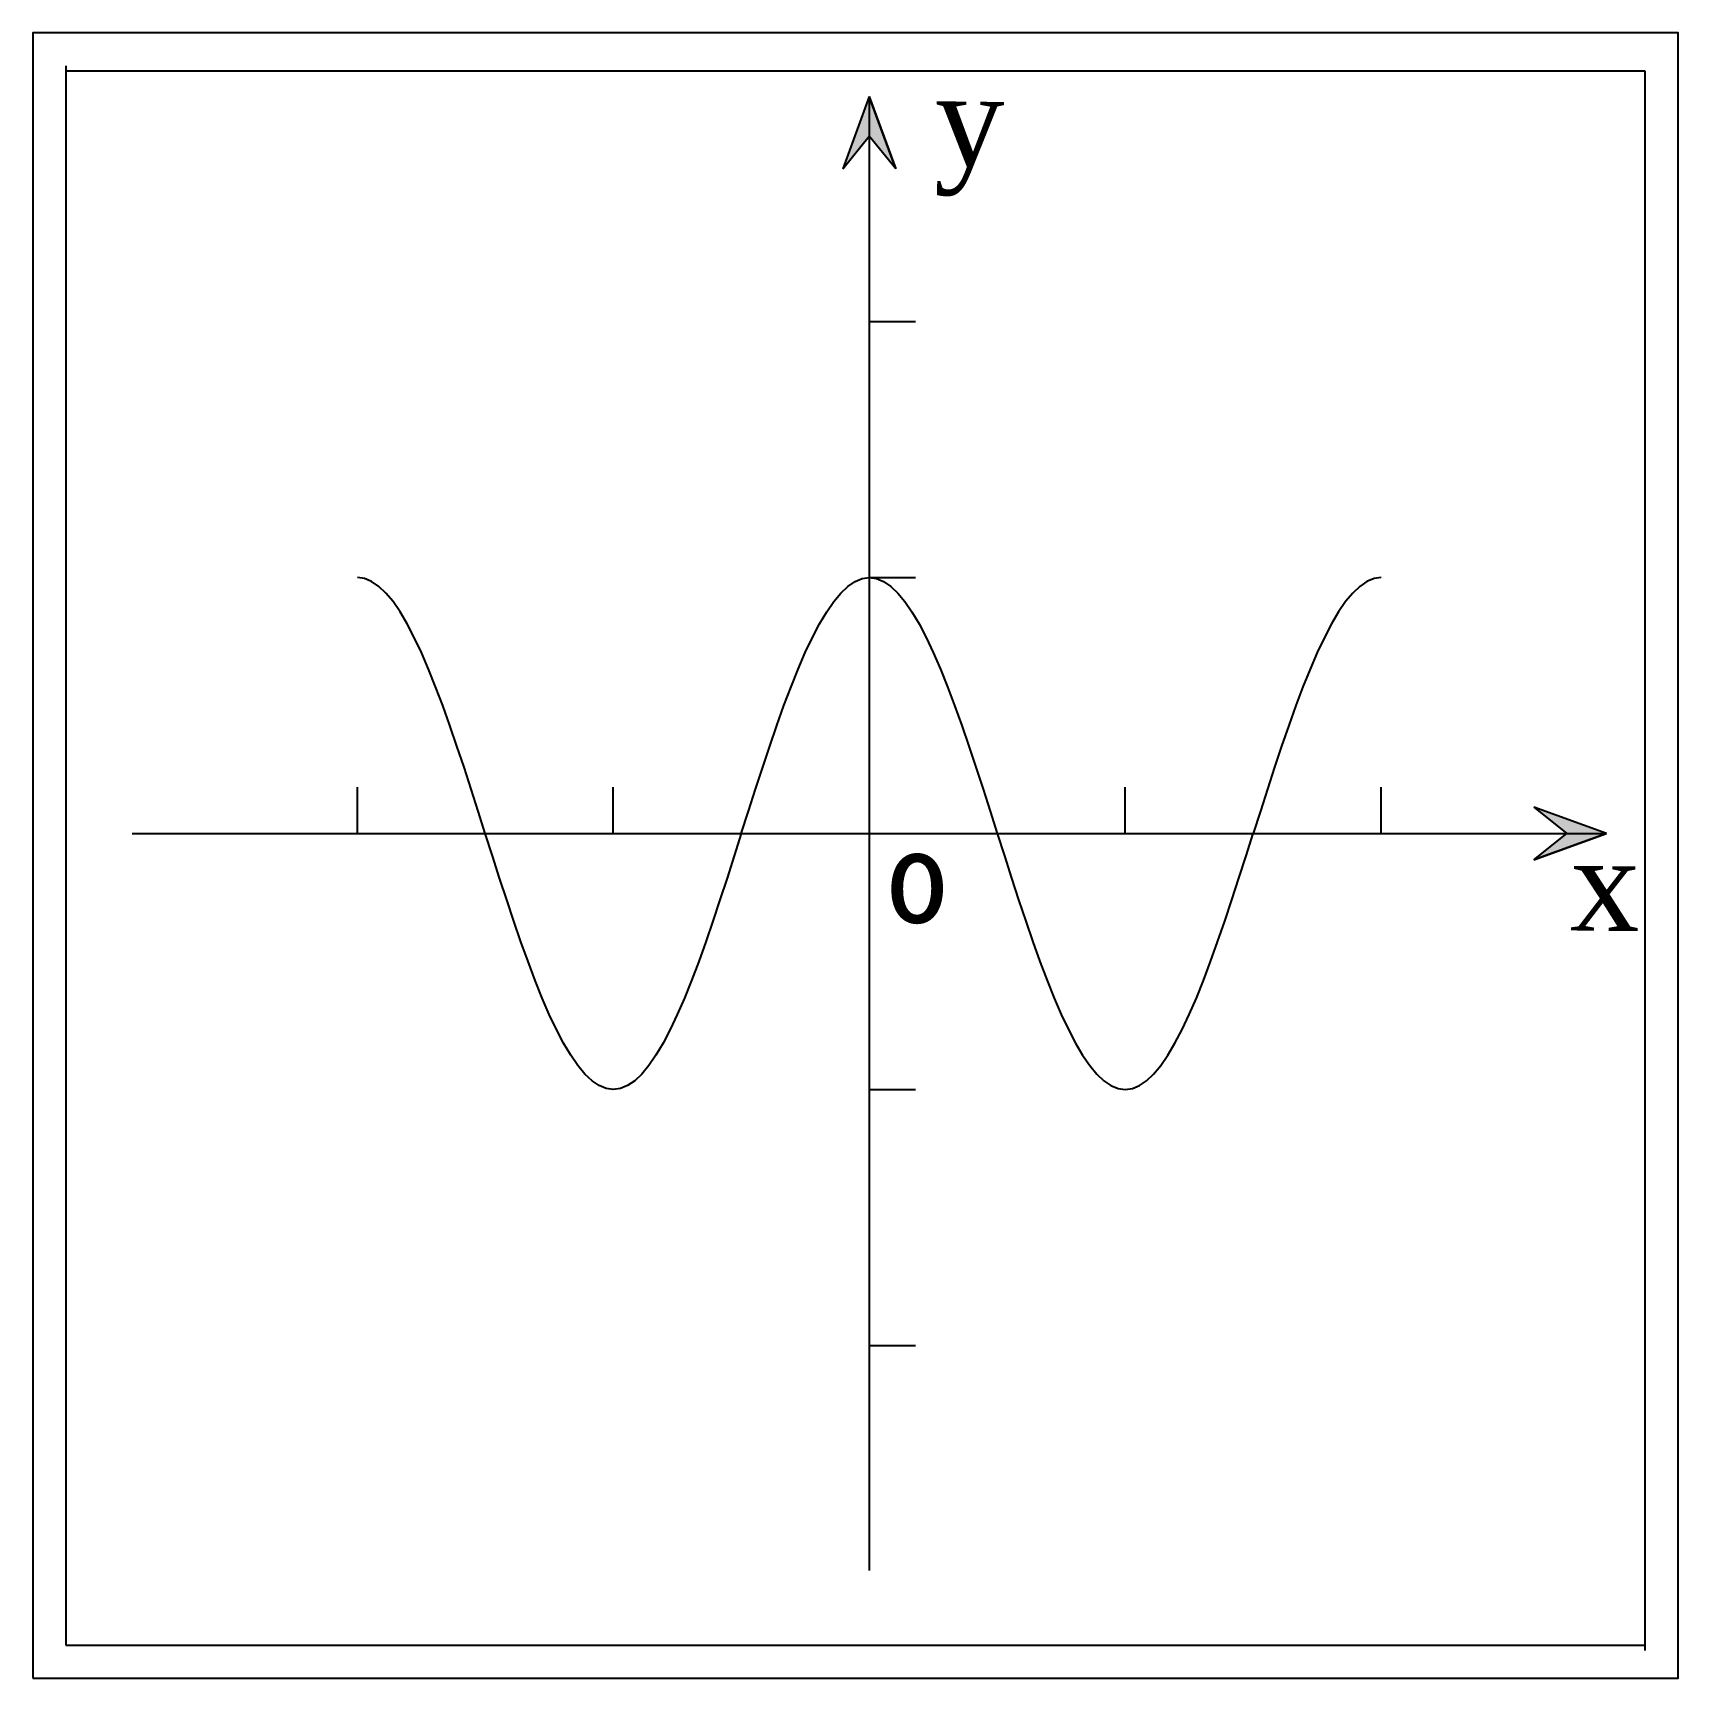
# Model space of a CAD drawing. Header units: millimetres. Extents: x 0 to 1000, y 0 to 1000.
import ezdxf

# ---------------------------------------------------------------- set-up
doc = ezdxf.new("R2010")
doc.units = ezdxf.units.MM
doc.layers.get('0').update_dxf_attribs({"color": 2})
for name, color, linetype in [('1', 1, 'Continuous'), ('2', 7, 'Continuous'), ('3', 7, 'Continuous')]:
    doc.layers.add(name, color=color, linetype=linetype)

msp = doc.modelspace()

# ---------------------------------------------------------------- hatches: boundary and pattern name
at = {"layer": '3'}
h = msp.add_hatch(color=256, dxfattribs=at)
h.paths.add_polyline_path([(508.4, 961.4), (508.4, 937.2), (524.5, 917.3)])
h.paths.add_polyline_path([(508.4, 961.4), (492.3, 917.3), (508.4, 937.2)])
h = msp.add_hatch(color=256, dxfattribs=at)
h.paths.add_polyline_path([(956.4, 513.3), (932.3, 513.3), (912.3, 497.3)])
h.paths.add_polyline_path([(956.4, 513.3), (912.3, 529.4), (932.3, 513.3)])

# ---------------------------------------------------------------- linework, layer by layer
at = {"color": 2}
msp.add_lwpolyline([(0, 0), (1000, 0), (1000, 1000), (0, 1000)], close=True, dxfattribs=at)
at = {"layer": '1', "color": 1}
for p, q in [((20, 980), (20, 20)), ((980, 976.7), (20, 976.7)), ((980, 16.7), (980, 976.7)), ((20, 20), (980, 20))]:
    msp.add_line(p, q, dxfattribs=at)
at = {"layer": '2'}
for points in [[(430.6, 513.3), (426.3, 499.8), (422, 486.3), (417.6, 473.1), (413.3, 460.1), (409, 447.6), (404.7, 435.5), (400.4, 424.1), (396, 413.3), (391.7, 403.3), (387.4, 394.2), (383.1, 385.9), (378.7, 378.6), (374.4, 372.3), (370.1, 367.1), (365.8, 363.1), (361.5, 360.1), (357.1, 358.4), (352.8, 357.8), (348.5, 358.4), (344.2, 360.1), (339.9, 363.1), (335.5, 367.1), (331.2, 372.3), (326.9, 378.6), (322.6, 385.9), (318.2, 394.2), (313.9, 403.3), (309.6, 413.3), (305.3, 424.1), (301, 435.5), (296.6, 447.6), (292.3, 460.1), (288, 473.1), (283.7, 486.3), (279.4, 499.8), (275, 513.3), (270.7, 526.9), (266.4, 540.3), (262.1, 553.6), (257.7, 566.5), (253.4, 579.1), (249.1, 591.1), (244.8, 602.6), (240.5, 613.3), (236.1, 623.3), (231.8, 632.5), (227.5, 640.8), (223.2, 648.1), (218.9, 654.3), (214.5, 659.5), (210.2, 663.6), (205.9, 666.5), (201.6, 668.3), (197.2, 668.9)], [(430.6, 513.3), (434.9, 526.9), (439.2, 540.3), (443.6, 553.6), (447.9, 566.5), (452.2, 579.1), (456.5, 591.1), (460.9, 602.6), (465.2, 613.3), (469.5, 623.3), (473.8, 632.5), (478.1, 640.8), (482.5, 648.1), (486.8, 654.3), (491.1, 659.5), (495.4, 663.6), (499.7, 666.5), (504.1, 668.3), (508.4, 668.9), (512.7, 668.3), (517, 666.5), (521.4, 663.6), (525.7, 659.5), (530, 654.3), (534.3, 648.1), (538.6, 640.8), (543, 632.5), (547.3, 623.3), (551.6, 613.3), (555.9, 602.6), (560.2, 591.1), (564.6, 579.1), (568.9, 566.5), (573.2, 553.6), (577.5, 540.3), (581.9, 526.9), (586.2, 513.3), (590.5, 499.8), (594.8, 486.3), (599.1, 473.1), (603.5, 460.1), (607.8, 447.6), (612.1, 435.5), (616.4, 424.1), (620.7, 413.3), (625.1, 403.3), (629.4, 394.2), (633.7, 385.9), (638, 378.6), (642.4, 372.3), (646.7, 367.1), (651, 363.1), (655.3, 360.1), (659.6, 358.4), (664, 357.8), (668.3, 358.4), (672.6, 360.1), (676.9, 363.1), (681.2, 367.1), (685.6, 372.3), (689.9, 378.6), (694.2, 385.9), (698.5, 394.2), (702.9, 403.3), (707.2, 413.3), (711.5, 424.1), (715.8, 435.5), (720.1, 447.6), (724.5, 460.1), (728.8, 473.1), (733.1, 486.3), (737.4, 499.8), (741.7, 513.3)], [(819.5, 668.9), (815.2, 668.3), (810.9, 666.5), (806.6, 663.6), (802.2, 659.5), (797.9, 654.3), (793.6, 648.1), (789.3, 640.8), (785, 632.5), (780.6, 623.3), (776.3, 613.3), (772, 602.6), (767.7, 591.1), (763.4, 579.1), (759, 566.5), (754.7, 553.6), (750.4, 540.3), (746.1, 526.9), (741.7, 513.3)]]:
    msp.add_lwpolyline(points, dxfattribs=at)
at = {"layer": '3'}
for p, q in [((508.4, 961.4), (492.3, 917.3)), ((508.4, 961.4), (508.4, 65.3)), ((524.5, 917.3), (508.4, 961.4)), ((508.4, 961.4), (524.5, 917.3)), ((492.3, 917.3), (508.4, 937.2)), ((524.5, 917.3), (508.4, 937.2)), ((508.4, 824.5), (536.5, 824.5)), ((508.4, 668.9), (536.5, 668.9)), ((197.2, 513.3), (197.2, 541.5)), ((352.8, 513.3), (352.8, 541.5)), ((664, 513.3), (664, 541.5)), ((819.5, 513.3), (819.5, 541.5)), ((956.4, 513.3), (912.3, 529.4)), ((912.3, 529.4), (932.3, 513.3)), ((60.4, 513.3), (956.4, 513.3)), ((956.4, 513.3), (912.3, 497.3)), ((912.3, 497.3), (956.4, 513.3)), ((912.3, 497.3), (932.3, 513.3)), ((508.4, 357.8), (536.5, 357.8)), ((508.4, 202.2), (536.5, 202.2))]:
    msp.add_line(p, q, dxfattribs=at)

# ---------------------------------------------------------------- texts
at = {"layer": '3', "char_height": 56.044, "width": 253.556, "attachment_point": 1, "rotation": 359.3838}
for s, insert in [('{\\fRomantic|b0|i0|c2|p2;y}', (548.5, 975.2)), ('{\\fSimSun|b0|i0|c134|p2;o}', (518.8, 515.4)), ('{\\fRomantic|b0|i0|c2|p2;x}', (934.8, 510.5))]:
    msp.add_mtext(s, dxfattribs=dict(at, insert=insert))

doc.saveas('drawing.dxf')
